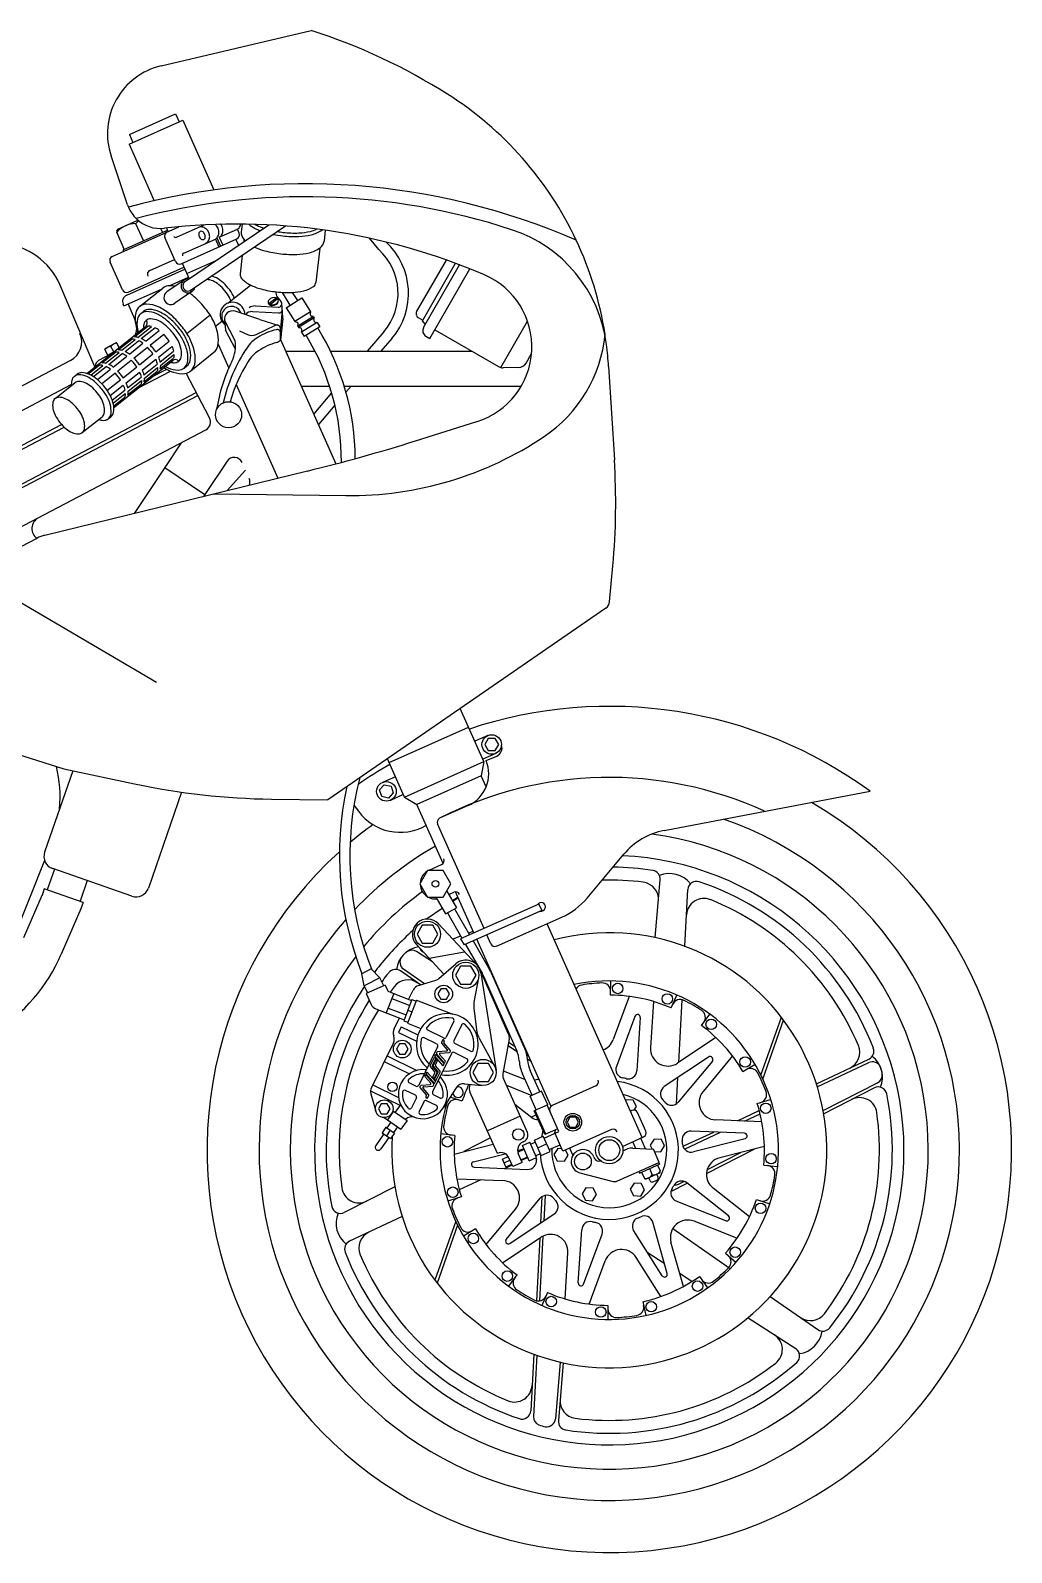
# Model space of a CAD drawing. Header units: metres. Extents: x -39.2 to 40.8, y -26.9 to 16.8.
# Drawn here: x 12.62 to 40.82, y -26.92 to 16.82 of the extents above; entities that cross this region are included whole.
import ezdxf

# ---------------------------------------------------------------- set-up
doc = ezdxf.new("R2010")
doc.units = ezdxf.units.M

# ---------------------------------------------------------------- blocks, each defined once
blk = doc.blocks.new('HEXHEAD', base_point=(56.218, 0.216))
for p, q in [((55.885, 0.794), (55.552, 0.216)), ((55.552, 0.216), (55.885, -0.361)), ((56.552, 0.794), (55.885, 0.794)), ((56.885, 0.216), (56.552, 0.794)), ((56.552, -0.361), (56.885, 0.216)), ((55.885, -0.361), (56.552, -0.361))]:
    blk.add_line(p, q)

msp = doc.modelspace()

# ---------------------------------------------------------------- linework, layer by layer
for p, q in [((16.377, 15.801), (20.694, 16.821)), ((15.46, 13.555), (17.006, 14.243)), ((15.468, 13.832), (16.794, 14.423)), ((16.794, 14.423), (16.896, 14.194)), ((17.006, 14.243), (17.898, 12.24)), ((15.468, 13.832), (15.57, 13.604)), ((15.415, 11.81), (14.942, 13.216)), ((15.46, 13.555), (16.184, 11.929)), ((14.976, 10.329), (16.884, 11.179)), ((15.322, 10.536), (15.104, 11.024)), ((15.137, 11.11), (15.715, 11.368)), ((15.305, 10.528), (16.559, 11.086)), ((15.87, 10.78), (15.653, 11.268)), ((16.418, 11.024), (16.371, 11.129)), ((16.534, 11.142), (16.578, 11.042)), ((16.825, 10.879), (17.62, 11.232)), ((17.054, 9.592), (19.474, 11.234)), ((17.216, 9.344), (19.956, 11.204)), ((18.052, 10.878), (18.57, 11.108)), ((18.621, 10.994), (18.57, 11.108)), ((18.709, 11.257), (18.684, 11.033)), ((21.098, 11.078), (21.063, 10.764)), ((16.794, 10.18), (16.489, 10.866)), ((16.959, 10.117), (18.557, 10.829)), ((17.028, 10.422), (17.938, 10.827)), ((17.938, 10.827), (18.039, 10.598)), ((17.982, 10.863), (18.09, 10.621)), ((18.052, 10.878), (18.154, 10.649)), ((18.531, 10.817), (18.607, 10.646)), ((18.761, 10.813), (18.753, 10.745)), ((20.939, 10.567), (20.827, 9.581)), ((22.635, 10.523), (22.365, 10.852)), ((15.269, 9.365), (14.913, 10.164)), ((15.298, 10.472), (15.29, 10.489)), ((16.058, 9.921), (16.768, 10.238)), ((16.985, 10.129), (17.185, 9.681)), ((17.116, 9.835), (17.977, 10.218)), ((18.709, 10.357), (18.649, 9.827)), ((23.721, 8.732), (24.577, 10.224)), ((23.891, 8.477), (24.839, 10.129)), ((23.922, 8.28), (24.958, 10.085)), ((15.39, 9.216), (17.06, 9.96)), ((15.434, 9.301), (17.036, 10.015)), ((17.042, 9.646), (16.548, 9.311)), ((16.607, 9.485), (17.162, 9.732)), ((24.102, 7.969), (25.25, 9.971)), ((14.477, 7.153), (13.468, 9.523)), ((15.309, 8.906), (16.39, 9.388)), ((15.762, 8.887), (16.426, 9.417)), ((17.267, 9.315), (16.772, 8.98)), ((18.297, 8.984), (18.949, 9.505)), ((20.093, 8.927), (19.865, 9.293)), ((20.305, 9.06), (20.16, 9.292)), ((15.309, 8.906), (15.288, 8.952)), ((15.627, 8.522), (15.432, 8.961)), ((19.214, 8.514), (18.509, 8.75)), ((19.079, 8.904), (19.746, 8.869)), ((19.477, 8.971), (19.684, 9.135)), ((19.512, 8.95), (19.721, 9.116)), ((19.829, 9.031), (19.722, 9.163)), ((19.86, 8.785), (19.806, 8.259)), ((19.876, 8.58), (19.851, 8.975)), ((19.974, 8.853), (20.424, 9.134)), ((19.974, 8.853), (20.223, 8.453)), ((20.424, 9.134), (20.673, 8.734)), ((14.241, 6.965), (15.935, 8.316)), ((15.613, 8.013), (16.002, 8.322)), ((15.715, 8.001), (16.104, 8.311)), ((15.796, 8.684), (15.874, 8.746)), ((15.954, 8.484), (15.951, 8.488)), ((17.121, 8.114), (17.786, 8.644)), ((17.946, 8.319), (18.124, 8.462)), ((18.198, 8.512), (18.232, 8.208)), ((18.51, 7.9), (18.2, 8.494)), ((19.01, 8.743), (19.756, 8.703)), ((19.114, 8.088), (19.664, 8.348)), ((19.214, 8.514), (19.759, 8.342)), ((19.875, 8.539), (19.812, 7.924)), ((20.673, 8.734), (20.223, 8.453)), ((20.223, 8.453), (20.275, 8.441)), ((20.758, 8.598), (20.308, 8.318)), ((20.308, 8.318), (20.32, 8.369)), ((20.308, 8.318), (20.329, 8.284)), ((20.779, 8.564), (20.329, 8.284)), ((20.863, 8.428), (20.414, 8.148)), ((20.673, 8.734), (20.661, 8.682)), ((20.758, 8.598), (20.706, 8.61)), ((20.758, 8.598), (20.779, 8.564)), ((20.767, 8.512), (20.779, 8.564)), ((20.812, 8.44), (20.863, 8.428)), ((20.863, 8.428), (20.94, 8.305)), ((23.724, 8.622), (23.715, 8.645)), ((23.767, 8.573), (23.902, 8.495)), ((23.973, 8.368), (23.891, 8.477)), ((26.144, 7.134), (26.909, 8.467)), ((15.146, 7.641), (15.535, 7.95)), ((15.249, 7.629), (15.637, 7.939)), ((15.343, 7.596), (15.732, 7.905)), ((15.81, 7.968), (16.198, 8.277)), ((15.936, 7.892), (16.325, 8.202)), ((16.065, 7.779), (16.453, 8.089)), ((16.224, 7.586), (16.612, 7.896)), ((18.516, 7.666), (18.232, 8.21)), ((18.635, 8.191), (18.859, 8.087)), ((19.807, 8.214), (19.806, 8.259)), ((19.812, 7.924), (19.807, 8.214)), ((19.812, 7.94), (21.402, 4.368)), ((20.329, 8.284), (20.381, 8.272)), ((20.414, 8.148), (20.426, 8.2)), ((20.414, 8.148), (20.49, 8.025)), ((20.94, 8.305), (20.49, 8.025)), ((22.782, 8.163), (22.303, 7.603)), ((23.01, 7.968), (22.698, 7.603)), ((23.989, 8.034), (24.102, 7.969)), ((24.242, 8.214), (26.078, 7.16)), ((14.594, 7.345), (14.957, 7.536)), ((14.68, 7.269), (15.068, 7.578)), ((14.844, 7.493), (14.761, 7.648)), ((14.77, 7.677), (15.08, 7.842)), ((14.782, 7.257), (15.171, 7.567)), ((14.837, 7.472), (14.955, 7.534)), ((14.839, 7.49), (15.022, 7.588)), ((14.876, 7.224), (15.265, 7.533)), ((15.018, 7.586), (14.935, 7.741)), ((15.003, 7.148), (15.391, 7.458)), ((15.175, 7.71), (15.109, 7.833)), ((15.469, 7.52), (15.858, 7.83)), ((15.598, 7.407), (15.986, 7.717)), ((15.757, 7.214), (16.145, 7.524)), ((16.302, 7.433), (16.691, 7.743)), ((16.347, 7.293), (16.736, 7.603)), ((16.359, 7.194), (16.747, 7.504)), ((17.232, 7.041), (17.897, 7.571)), ((18.018, 7.808), (18.325, 7.12)), ((19.962, 7.603), (20.803, 7.603)), ((21.249, 7.603), (25.306, 7.603)), ((26.866, 7.262), (27.026, 7.54)), ((13.777, 7.34), (4.149, 2.284)), ((14.282, 6.952), (14.601, 7.206)), ((14.357, 6.918), (14.704, 7.195)), ((14.436, 6.872), (14.798, 7.161)), ((14.549, 6.787), (14.924, 7.086)), ((15.02, 5.988), (16.714, 7.338)), ((15.131, 7.035), (15.52, 7.345)), ((15.29, 6.842), (15.679, 7.152)), ((15.369, 6.689), (15.757, 6.999)), ((15.714, 6.54), (16.649, 7.032)), ((15.835, 7.061), (16.224, 7.371)), ((15.88, 6.921), (16.269, 7.231)), ((15.88, 6.72), (16.269, 7.029)), ((15.892, 6.822), (16.28, 7.132)), ((16.129, 6.872), (16.54, 7.087)), ((16.347, 7.092), (16.736, 7.401)), ((16.886, 7.315), (16.883, 7.319)), ((17.042, 7.12), (17.12, 7.182)), ((26.655, 7.137), (26.208, 7.127)), ((29.239, 7.161), (29.406, 4.485)), ((-6.697, -4.117), (13.799, 6.646)), ((13.332, 6.241), (13.903, 6.696)), ((13.885, 6.88), (13.963, 6.942)), ((14.664, 6.663), (15.053, 6.973)), ((14.822, 6.47), (15.212, 6.78)), ((14.915, 6.328), (15.29, 6.627)), ((15.414, 6.549), (15.802, 6.859)), ((15.414, 6.348), (15.802, 6.657)), ((15.425, 6.45), (15.814, 6.76)), ((17.773, 5.684), (17.097, 6.971)), ((18.538, 6.642), (19.735, 3.954)), ((20.407, 6.603), (21.219, 6.603)), ((21.639, 6.603), (26.732, 6.603)), ((21.844, 6.603), (21.691, 6.425)), ((-2.404, -3.971), (17.386, 6.421)), ((-2.358, -4.059), (17.432, 6.333)), ((14.973, 6.198), (15.335, 6.487)), ((15, 6.111), (15.347, 6.388)), ((15.016, 6.031), (15.335, 6.285)), ((21.28, 6.406), (20.764, 5.801)), ((14.111, 5.264), (14.682, 5.719)), ((14.857, 5.66), (14.935, 5.722)), ((21.374, 6.053), (20.899, 5.498)), ((-7.811, -5.7), (13.517, 5.5)), ((-4.118, -6.094), (17.668, 5.346)), ((-2.815, -3.189), (13.59, 5.425)), ((23.691, 5.027), (25.457, 5.582)), ((16.959, 4.974), (16.483, 4.261)), ((18.273, 4.439), (17.639, 3.489)), ((13.041, 2.318), (20.584, 4.161)), ((16.483, 4.261), (15.603, 2.944)), ((16.483, 4.261), (17.639, 3.489)), ((18.281, 3.598), (18.806, 4.186)), ((17.881, 3.501), (21.692, 3.455)), ((17.639, 3.489), (17.601, 3.432)), ((5.756, -1.474), (12.813, 2.232)), ((29.269, 0.405), (29.363, 1.435)), ((12.135, 0.511), (16.248, -1.904)), ((29.162, 0.222), (21.17, -5.285)), ((5.797, -1.933), (13.584, -4.398)), ((25.655, -4.191), (24.975, -2.663)), ((22.931, -4.218), (25.215, -3.201)), ((25.767, -3.442), (25.395, -3.607)), ((25.781, -3.526), (25.681, -3.699)), ((25.681, -3.699), (25.781, -3.872)), ((25.981, -3.526), (25.781, -3.526)), ((25.781, -3.872), (25.981, -3.872)), ((26.081, -3.699), (25.981, -3.526)), ((25.981, -3.872), (26.081, -3.699)), ((23.371, -5.208), (22.881, -4.106)), ((23.371, -5.208), (25.655, -4.191)), ((25.655, -4.191), (25.578, -4.598)), ((25.995, -3.956), (25.624, -4.121)), ((25.719, -4.163), (26.026, -4.03)), ((13.841, -4.453), (13.031, -6.789)), ((13.584, -4.398), (15.618, -4.83)), ((23.112, -4.624), (22.74, -4.79)), ((25.578, -4.598), (23.726, -5.423)), ((25.72, -4.917), (25.578, -4.598)), ((16.969, -5.07), (16.015, -7.823)), ((21.672, -5.106), (21.675, -5.11)), ((22.659, -5.005), (22.793, -4.856)), ((22.721, -5.195), (22.659, -5.005)), ((22.916, -5.237), (22.721, -5.195)), ((22.793, -4.856), (22.988, -4.898)), ((23.05, -5.088), (22.916, -5.237)), ((23.34, -5.138), (22.969, -5.303)), ((22.988, -4.898), (23.05, -5.088)), ((23.371, -5.208), (23.726, -5.423)), ((30.833, -6.173), (36.752, -5.038)), ((19.553, -5.266), (21.17, -5.285)), ((21.921, -5.442), (22.049, -5.615)), ((24.481, -7.12), (23.726, -5.423)), ((25.201, -5.455), (24.38, -5.82)), ((25.66, -8.985), (24.323, -5.982)), ((28.619, -8.115), (29.676, -6.853)), ((13.032, -7.036), (9.51, -15.805)), ((13.313, -7.284), (13.107, -7.878)), ((15.537, -8.055), (13.263, -7.266)), ((24.039, -7.317), (23.816, -7.703)), ((24.485, -7.317), (24.039, -7.317)), ((24.085, -7.307), (24.441, -7.149)), ((24.708, -7.703), (24.485, -7.317)), ((13.022, -7.848), (12.957, -8.035)), ((14.137, -8.235), (13.022, -7.848)), ((14.258, -7.611), (14.052, -8.205)), ((23.816, -7.703), (24.039, -8.09)), ((24.485, -8.09), (24.708, -7.703)), ((30.581, -9.249), (30.722, -7.587)), ((31.43, -9.497), (31.516, -7.868)), ((12.989, -7.953), (12.426, -9.255)), ((14.137, -8.235), (14.072, -8.422)), ((24.039, -8.09), (24.485, -8.09)), ((24.276, -8.09), (24.553, -8.569)), ((24.588, -7.91), (24.865, -8.389)), ((24.645, -8.008), (24.794, -7.941)), ((24.917, -8.1), (24.759, -8.206)), ((25.369, -9.114), (24.842, -7.93)), ((27.237, -8.283), (24.988, -9.284)), ((27.237, -8.283), (27.318, -8.465)), ((14.072, -8.422), (13.509, -9.723)), ((24.46, -8.409), (24.007, -8.715)), ((24.553, -8.569), (24.865, -8.389)), ((24.605, -8.539), (25.025, -9.268)), ((24.813, -8.419), (25.245, -9.169)), ((27.318, -8.465), (25.088, -9.458)), ((26.021, -9.489), (27.895, -8.66)), ((23.885, -8.89), (23.735, -9.15)), ((23.735, -9.15), (23.885, -9.41)), ((24.185, -8.89), (23.885, -8.89)), ((24.335, -9.15), (24.185, -8.89)), ((24.185, -9.41), (24.335, -9.15)), ((24.355, -8.853), (25.454, -10.033)), ((25.351, -9.073), (25.218, -9.122)), ((25.856, -9.425), (25.741, -9.167)), ((30.206, -14.992), (27.47, -8.848)), ((23.716, -9.448), (24.508, -10.297)), ((23.885, -9.41), (24.185, -9.41)), ((24.988, -9.205), (24.76, -9.288)), ((24.988, -9.284), (25.088, -9.458)), ((25.125, -9.442), (25.612, -10.287)), ((25.346, -9.344), (25.82, -10.167)), ((27.582, -14.085), (25.45, -9.297)), ((24.182, -9.948), (23.723, -9.649)), ((23.929, -9.676), (23.901, -9.658)), ((24.082, -9.84), (25.1, -9.652)), ((24.365, -10.422), (24.849, -10.001)), ((22.419, -10.148), (22.152, -10.284)), ((22.215, -10.629), (22.152, -10.284)), ((22.661, -10.403), (22.215, -10.629)), ((22.661, -10.403), (22.419, -10.148)), ((22.776, -10.63), (22.661, -10.403)), ((23.838, -10.606), (23.261, -10.205)), ((23.947, -10.573), (23.35, -10.157)), ((23.774, -10.626), (24.274, -10.472)), ((24.985, -10.07), (24.835, -10.33)), ((24.835, -10.33), (24.985, -10.59)), ((25.285, -10.07), (24.985, -10.07)), ((25.435, -10.33), (25.285, -10.07)), ((25.285, -10.59), (25.435, -10.33)), ((25.505, -10.401), (25.378, -11.059)), ((26.366, -12.02), (25.535, -10.152)), ((25.566, -10.262), (26.007, -13.064)), ((26.598, -12.49), (25.653, -10.368)), ((26.817, -12.392), (25.873, -10.27)), ((29.297, -10.9), (29.301, -10.495)), ((22.319, -10.833), (22.215, -10.629)), ((22.818, -10.611), (22.276, -10.852)), ((22.276, -10.852), (22.416, -11.165)), ((22.818, -10.611), (22.883, -10.756)), ((23.063, -10.857), (22.85, -11.411)), ((22.939, -10.809), (23.577, -11.055)), ((23.492, -11.022), (23.623, -10.755)), ((24.418, -10.723), (24.334, -10.868)), ((24.334, -10.868), (24.418, -11.012)), ((24.584, -10.723), (24.418, -10.723)), ((24.668, -10.868), (24.584, -10.723)), ((24.584, -11.012), (24.668, -10.868)), ((24.985, -10.59), (25.285, -10.59)), ((31.036, -11.27), (31.198, -10.898)), ((22.554, -11.297), (23.364, -11.609)), ((22.904, -11.271), (23.418, -11.469)), ((23.01, -10.997), (23.524, -11.195)), ((23.588, -11.027), (23.354, -11.637)), ((23.716, -11.044), (23.46, -11.71)), ((23.471, -11.332), (23.588, -11.377)), ((23.588, -11.027), (23.705, -11.072)), ((23.716, -11.044), (24.765, -11.448)), ((24.418, -11.012), (24.584, -11.012)), ((25.371, -11.273), (25.445, -11.902)), ((29.834, -10.937), (29.375, -12.179)), ((30.53, -11.085), (30.445, -12.406)), ((31.256, -12.832), (31.35, -11.031)), ((23.076, -11.87), (23.23, -11.557)), ((23.282, -11.808), (23.203, -11.97)), ((23.282, -11.808), (23.761, -12.043)), ((23.354, -11.637), (23.471, -11.682)), ((23.46, -11.71), (23.846, -11.858)), ((24.795, -11.653), (24.574, -12.104)), ((25.011, -11.759), (24.79, -12.21)), ((29.995, -11.512), (29.464, -12.949)), ((30.15, -11.545), (30.051, -13.074)), ((31.91, -11.774), (32.151, -11.448)), ((33.618, -13.202), (34.205, -11.537)), ((33.672, -13.317), (34.27, -11.623)), ((23.07, -12.079), (23.063, -12.059)), ((23.203, -11.97), (23.722, -12.224)), ((24.298, -12.303), (23.937, -12.126)), ((24.494, -12.131), (24.043, -11.91)), ((24.443, -12.255), (24.485, -12.17)), ((24.521, -12.212), (24.485, -12.17)), ((24.504, -12.247), (24.521, -12.212)), ((25.529, -12.161), (25.964, -12.939)), ((26.384, -12.168), (26.199, -13.148)), ((32.323, -12.12), (31.221, -12.855)), ((23.057, -12.268), (22.425, -13.556)), ((22.872, -12.644), (23.728, -13.063)), ((23.227, -12.304), (23.143, -12.449)), ((23.143, -12.449), (23.227, -12.593)), ((23.393, -12.304), (23.227, -12.304)), ((23.227, -12.593), (23.393, -12.593)), ((23.477, -12.449), (23.393, -12.304)), ((23.393, -12.593), (23.477, -12.449)), ((24.326, -12.383), (23.784, -13.489)), ((24.113, -12.928), (24.235, -12.679)), ((24.723, -12.578), (24.181, -13.683)), ((24.272, -12.721), (24.235, -12.679)), ((24.248, -12.652), (24.273, -12.602)), ((24.488, -12.929), (24.248, -12.652)), ((24.513, -12.879), (24.273, -12.602)), ((24.294, -12.56), (24.304, -12.538)), ((24.526, -12.852), (24.297, -12.588)), ((24.325, -12.524), (24.585, -12.505)), ((24.55, -12.802), (24.383, -12.609)), ((24.4, -12.567), (24.661, -12.548)), ((24.603, -12.463), (24.447, -12.283)), ((24.689, -12.484), (24.507, -12.275)), ((24.682, -12.534), (24.692, -12.512)), ((25.163, -12.727), (24.803, -12.55)), ((25.268, -12.511), (24.817, -12.29)), ((26.62, -12.543), (26.349, -12.354)), ((26.552, -12.386), (26.367, -12.257)), ((26.949, -12.662), (26.891, -12.623)), ((32.115, -12.679), (30.84, -13.53)), ((32.799, -12.649), (31.953, -13.667)), ((22.793, -12.806), (23.513, -13.159)), ((23.999, -13.16), (24.024, -13.11)), ((24.263, -13.387), (24.024, -13.11)), ((24.243, -13.102), (24.117, -12.956)), ((24.174, -12.92), (24.272, -12.721)), ((24.304, -13.094), (24.177, -12.948)), ((24.204, -12.916), (24.29, -12.742)), ((24.334, -13.091), (24.208, -12.944)), ((24.24, -13.318), (24.338, -13.119)), ((24.265, -12.908), (24.326, -12.783)), ((24.395, -13.083), (24.268, -12.936)), ((24.277, -13.36), (24.399, -13.111)), ((24.326, -12.783), (24.29, -12.742)), ((24.488, -12.929), (24.513, -12.879)), ((24.526, -12.852), (24.55, -12.802)), ((26.213, -13.076), (26.818, -13.317)), ((27.019, -12.821), (26.91, -12.745)), ((27.26, -13.68), (26.985, -13.065)), ((32.221, -12.797), (31.242, -13.976)), ((33.099, -13.095), (33.448, -12.889)), ((35.21, -13.449), (36.72, -12.74)), ((35.237, -13.536), (36.717, -12.841)), ((22.463, -13.48), (23.203, -13.843)), ((23.704, -13.516), (23.511, -13.422)), ((23.82, -13.527), (23.83, -13.505)), ((24.004, -13.764), (23.823, -13.555)), ((23.851, -13.491), (24.111, -13.472)), ((23.926, -13.533), (24.187, -13.515)), ((23.962, -13.237), (23.986, -13.187)), ((24.129, -13.43), (23.962, -13.237)), ((24.215, -13.451), (23.986, -13.187)), ((24.239, -13.437), (23.999, -13.16)), ((24.186, -13.255), (24.247, -13.13)), ((24.222, -13.297), (24.186, -13.255)), ((24.208, -13.5), (24.218, -13.479)), ((24.222, -13.297), (24.308, -13.122)), ((24.239, -13.437), (24.263, -13.387)), ((24.277, -13.36), (24.24, -13.318)), ((25.094, -13.447), (25.598, -13.497)), ((25.251, -13.463), (25.238, -13.529)), ((26.906, -14.845), (26.216, -13.296)), ((26.302, -13.488), (27.035, -13.78)), ((27.04, -13.778), (26.766, -13.162)), ((28.875, -13.509), (27.616, -14.069)), ((31.193, -14.02), (31.233, -13.267)), ((35.403, -14.216), (36.97, -13.417)), ((22.4, -13.649), (23.28, -14.081)), ((22.409, -13.733), (22.546, -14.231)), ((23.688, -13.776), (23.406, -13.638)), ((23.715, -13.856), (23.577, -14.138)), ((23.931, -13.962), (23.792, -14.244)), ((24.065, -13.756), (23.909, -13.576)), ((23.991, -13.826), (24.008, -13.792)), ((24.027, -13.868), (23.991, -13.826)), ((24.293, -14.073), (24.011, -13.934)), ((24.027, -13.868), (24.069, -13.784)), ((24.399, -13.857), (24.208, -13.764)), ((24.859, -13.561), (24.497, -14.128)), ((25.031, -13.943), (24.688, -13.828)), ((26.044, -15.448), (25.256, -13.677)), ((27.314, -13.656), (26.986, -13.802)), ((27.162, -14.199), (26.986, -13.802)), ((27.491, -14.053), (27.314, -13.656)), ((29.74, -13.908), (29.73, -13.923)), ((29.946, -13.919), (29.74, -13.908)), ((30.04, -14.103), (29.946, -13.919)), ((33.51, -14.017), (33.896, -13.895)), ((35.42, -14.308), (36.874, -13.567)), ((22.708, -14.02), (22.624, -14.164)), ((22.624, -14.164), (22.708, -14.308)), ((22.874, -14.02), (22.708, -14.02)), ((22.708, -14.308), (22.874, -14.308)), ((22.789, -14.418), (23.271, -14.755)), ((22.958, -14.164), (22.874, -14.02)), ((22.874, -14.308), (22.958, -14.164)), ((23.059, -14.231), (22.882, -14.483)), ((23.059, -14.231), (23.447, -14.502)), ((23.248, -14.065), (23.108, -14.265)), ((26.699, -14.38), (25.755, -14.8)), ((26.545, -14.034), (27.031, -14.418)), ((27.156, -14.339), (27.019, -14.408)), ((27.491, -14.053), (27.105, -14.224)), ((27.41, -14.91), (27.105, -14.224)), ((27.438, -14.897), (27.133, -14.212)), ((27.553, -14.234), (27.475, -14.06)), ((27.814, -14.821), (27.553, -14.234)), ((28.128, -14.408), (28.044, -14.552)), ((28.294, -14.408), (28.128, -14.408)), ((28.378, -14.552), (28.294, -14.408)), ((29.907, -14.213), (29.867, -14.231)), ((29.975, -14.204), (30.04, -14.103)), ((30.309, -14.809), (30.072, -14.277)), ((32.947, -14.511), (33.569, -14.22)), ((33.142, -14.519), (33.591, -14.308)), ((22.839, -14.697), (22.73, -14.853)), ((22.73, -14.853), (22.976, -15.025)), ((22.839, -14.697), (23.085, -14.869)), ((22.962, -14.783), (22.853, -14.939)), ((22.978, -14.55), (22.863, -14.714)), ((23.085, -14.869), (22.976, -15.025)), ((23.175, -14.688), (23.06, -14.852)), ((23.447, -14.502), (23.271, -14.755)), ((27.285, -14.555), (27.258, -14.567)), ((27.386, -15.011), (27.814, -14.821)), ((27.78, -14.745), (27.41, -14.91)), ((29.321, -14.764), (27.928, -15.384)), ((28.044, -14.552), (28.128, -14.696)), ((28.128, -14.696), (28.294, -14.696)), ((28.294, -14.696), (28.378, -14.552)), ((31.424, -15.326), (32.455, -14.842)), ((31.425, -15.226), (32.26, -14.834)), ((33.143, -14.87), (31.612, -14.808)), ((33.64, -14.539), (32.318, -14.486)), ((22.779, -14.887), (22.548, -15.218)), ((22.927, -14.991), (22.695, -15.322)), ((24.821, -14.93), (24.418, -14.891)), ((24.802, -15.468), (25.925, -15.182)), ((25.847, -15.006), (25.077, -15.398)), ((26.765, -15.222), (26.972, -15.13)), ((26.961, -15.66), (26.765, -15.222)), ((26.804, -15.109), (26.771, -15.124)), ((27.167, -15.569), (26.972, -15.13)), ((26.996, -15.185), (27.133, -15.124)), ((27.109, -15.069), (27.362, -14.956)), ((27.304, -15.507), (27.109, -15.069)), ((27.207, -15.288), (27.459, -15.176)), ((27.557, -15.395), (27.362, -14.956)), ((27.533, -15.34), (27.846, -15.2)), ((27.781, -15.308), (27.669, -15.481)), ((27.928, -15.384), (27.7, -14.872)), ((27.897, -15.314), (27.781, -15.308)), ((28.214, -15.504), (28.122, -15.298)), ((29.637, -15.246), (30.246, -14.974)), ((29.932, -15.301), (30.525, -15.331)), ((30.02, -15.306), (29.934, -15.113)), ((30.3, -15.32), (30.162, -15.009)), ((30.548, -15.039), (30.436, -15.212)), ((30.436, -15.212), (30.496, -15.33)), ((30.755, -15.05), (30.548, -15.039)), ((30.736, -15.407), (30.849, -15.234)), ((30.849, -15.234), (30.755, -15.05)), ((33.16, -15.027), (31.675, -15.405)), ((33.715, -15.247), (32.432, -15.574)), ((25.357, -15.688), (26.265, -15.457)), ((26.044, -15.448), (26.044, -15.448)), ((26.187, -15.611), (26.353, -15.537)), ((26.285, -15.83), (26.187, -15.611)), ((26.236, -15.72), (26.405, -15.645)), ((26.487, -15.829), (26.374, -15.574)), ((26.758, -15.708), (26.487, -15.829)), ((26.623, -15.365), (26.808, -15.318)), ((26.63, -15.413), (26.814, -15.331)), ((26.758, -15.708), (26.644, -15.454)), ((26.725, -15.634), (26.912, -15.551)), ((26.92, -15.569), (26.735, -15.657)), ((26.961, -15.66), (27.167, -15.569)), ((27.142, -15.514), (27.28, -15.453)), ((27.304, -15.507), (27.557, -15.395)), ((27.669, -15.481), (27.762, -15.665)), ((27.762, -15.665), (27.969, -15.676)), ((27.969, -15.676), (28.081, -15.503)), ((28.081, -15.503), (28.004, -15.351)), ((28.814, -15.543), (28.839, -15.6)), ((29.004, -15.664), (29.008, -15.662)), ((29.499, -16.237), (30.692, -15.707)), ((29.652, -15.375), (29.781, -15.318)), ((30.108, -15.966), (30.68, -15.712)), ((30.692, -15.707), (30.525, -15.331)), ((30.554, -15.397), (30.736, -15.407)), ((30.68, -15.712), (30.7, -15.757)), ((32.057, -16.022), (33.44, -15.317)), ((32.078, -15.91), (33.044, -15.418)), ((24.877, -16.176), (26.199, -16.229)), ((25.374, -15.845), (26.905, -15.907)), ((26.466, -15.783), (26.257, -15.881)), ((26.285, -15.83), (26.454, -15.755)), ((28.417, -16.009), (29.334, -16.251)), ((30.108, -15.966), (30.128, -16.012)), ((30.128, -16.012), (30.7, -15.757)), ((30.186, -15.986), (30.261, -16.154)), ((30.692, -16.017), (30.327, -16.18)), ((30.434, -16.235), (30.395, -16.149)), ((30.414, -15.885), (30.495, -16.066)), ((30.662, -16.134), (30.624, -16.047)), ((30.643, -15.783), (30.717, -15.951)), ((33.696, -15.785), (34.099, -15.824)), ((23.097, -16.407), (21.644, -17.147)), ((25.57, -16.204), (24.949, -16.495)), ((28.589, -16.439), (28.477, -16.612)), ((28.477, -16.612), (28.571, -16.796)), ((28.796, -16.45), (28.589, -16.439)), ((28.89, -16.634), (28.796, -16.45)), ((29.973, -16.304), (29.861, -16.478)), ((29.861, -16.478), (29.954, -16.662)), ((30.179, -16.315), (29.973, -16.304)), ((30.161, -16.673), (30.273, -16.499)), ((30.273, -16.499), (30.179, -16.315)), ((30.513, -16.266), (30.632, -16.213)), ((31.031, -16.544), (31.498, -16.306)), ((31.252, -16.331), (31.403, -16.254)), ((32.688, -17.246), (31.486, -16.297)), ((33.285, -17.271), (32.245, -16.451)), ((25.007, -16.698), (24.621, -16.82)), ((25.718, -18.066), (26.564, -17.048)), ((26.296, -17.918), (27.275, -16.739)), ((27.324, -16.695), (27.284, -17.447)), ((27.416, -16.654), (27.378, -17.385)), ((28.571, -16.796), (28.777, -16.807)), ((28.777, -16.807), (28.89, -16.634)), ((29.954, -16.662), (30.161, -16.673)), ((32.609, -17.383), (31.185, -16.817)), ((33.486, -16.772), (33.87, -16.9)), ((23.307, -17.266), (21.797, -17.975)), ((24.845, -17.398), (24.247, -19.092)), ((26.402, -18.036), (27.677, -17.185)), ((30.923, -18.901), (30.508, -17.426)), ((32.929, -17.887), (31.699, -17.398)), ((24.899, -17.513), (24.312, -19.178)), ((25.418, -17.62), (25.069, -17.826)), ((26.194, -18.595), (27.296, -17.86)), ((27.261, -17.883), (27.167, -19.684)), ((27.354, -17.827), (27.257, -19.686)), ((28.367, -19.17), (28.466, -17.641)), ((28.522, -19.203), (29.054, -17.766)), ((30.778, -18.966), (29.96, -17.671)), ((31.084, -17.606), (32.736, -18.756)), ((27.987, -19.63), (28.072, -18.309)), ((30.349, -18.286), (30.84, -18.605)), ((31.391, -19.272), (31.032, -17.998)), ((32.597, -18.311), (32.901, -18.58)), ((28.683, -19.778), (29.142, -18.536)), ((30.741, -19.561), (30.033, -18.442)), ((26.607, -18.941), (26.366, -19.266)), ((31.284, -18.894), (31.641, -19.125)), ((31.847, -18.987), (32.082, -19.316)), ((27.481, -19.445), (27.319, -19.817)), ((33.887, -19.557), (35.256, -20.51)), ((29.22, -19.815), (29.216, -20.22)), ((30.223, -19.709), (30.311, -20.105)), ((33.248, -20.169), (34.616, -21.057)), ((27.087, -21.218), (27.001, -22.847)), ((27.175, -21.25), (27.083, -23.006)), ((27.847, -21.446), (27.709, -23.075)), ((27.936, -21.466), (27.795, -23.128))]:
    msp.add_line(p, q)
for points in [[(17.504, 11.044), (17.478, 11.023, 0.106795), (17.462, 10.985, 0.082604), (17.461, 10.942), (17.474, 10.894), (17.501, 10.852, 0.082604), (17.534, 10.824, 0.106795), (17.573, 10.811), (17.606, 10.816), (17.631, 10.837, 0.106795), (17.647, 10.874, 0.082604), (17.649, 10.917), (17.635, 10.966), (17.608, 11.008, 0.082604), (17.576, 11.036, 0.106795), (17.537, 11.049)], [(19.456, 9.006), (19.474, 8.974, 0.107177), (19.515, 8.949, 0.078151), (19.571, 8.939), (19.625, 8.947), (19.682, 8.969, 0.078151), (19.722, 9, 0.107177), (19.747, 9.041), (19.749, 9.077), (19.731, 9.108, 0.107177), (19.69, 9.133, 0.078151), (19.64, 9.142), (19.579, 9.136), (19.523, 9.114, 0.078151), (19.483, 9.083, 0.107177), (19.458, 9.042)], [(14.111, 5.264, 0.171711), (14.173, 5.362, 0.104726), (14.174, 5.548, 0.066151), (14.101, 5.761, 0.065028), (13.972, 5.952, 0.052293), (13.794, 6.133, 0.066151), (13.623, 6.239, 0.104726), (13.442, 6.279, 0.171711), (13.332, 6.241, 0.171711), (13.271, 6.143, 0.104726), (13.27, 5.957, 0.066151), (13.335, 5.767, 0.052293), (13.472, 5.553, 0.052293), (13.65, 5.372, 0.066151), (13.82, 5.266, 0.104726), (14.002, 5.226, 0.171711)]]:
    msp.add_lwpolyline(points, format="xyb", close=True)
for points in [[(17.658, 10.697), (17.721, 10.748, 0.129653), (17.77, 10.85, 0.09277), (17.771, 10.945), (17.75, 11.017), (17.71, 11.081, 0.09277), (17.64, 11.143, 0.129653), (17.531, 11.175), (17.468, 11.165)], [(17.938, 10.827), (17.987, 10.867, 0.129653), (18.036, 10.969, 0.09277), (18.037, 11.063), (18.017, 11.135), (17.976, 11.199, 0.065365), (17.929, 11.246, 0.129653)], [(18.052, 10.878), (18.101, 10.917, 0.129653), (18.15, 11.02, 0.09277), (18.151, 11.114), (18.131, 11.186), (18.091, 11.25, 0.00123), (18.09, 11.251, 0.129653)], [(18.57, 11.108), (18.619, 11.148, 0.129653), (18.668, 11.25, 0.006862), (18.67, 11.257)], [(18.684, 11.033, 0.215701), (18.752, 10.822, 0.017542), (18.798, 10.776, 0.049907)], [(18.897, 11.254, 0.060614), (19.085, 11.13, 0.021696), (19.227, 11.067, 0.037433)], [(19.076, 11.25, 0.018464), (19.13, 11.221, 0.032031), (19.33, 11.137, 0.037433)], [(19.599, 10.961, 0.022536), (19.876, 10.917, 0.037433), (20.34, 10.9, 0.049907), (20.694, 10.949, 0.093241), (21.008, 11.09, 0.001501), (21.009, 11.091, 0.215701)], [(19.718, 11.042, 0.014227), (19.887, 11.018, 0.037433), (20.336, 11.001, 0.049907), (20.67, 11.047, 0.057368), (20.848, 11.112, 0.215701)], [(19.063, 10.597, 0.044329), (19.361, 10.488, 0.037433), (19.817, 10.402, 0.037433), (20.281, 10.384, 0.049907), (20.635, 10.433, 0.093241), (20.95, 10.574, 0.215701), (21.063, 10.764, 0.215701)], [(18.383, 9.053, 0.028625), (18.344, 9.143, 0.065028), (18.215, 9.334, 0.052293), (18.037, 9.515, 0.066151), (17.867, 9.621, 0.104726), (17.685, 9.661, 0.003149), (17.683, 9.661, 0.171711)], [(18.485, 9.135, 0.018029), (18.456, 9.199, 0.064234), (18.311, 9.414, 0.051705), (18.117, 9.611, 0.066151), (17.918, 9.735, 0.038214), (17.836, 9.765, 0.171711)], [(18.649, 9.827, 0.215701), (18.692, 9.696, 0.093241), (18.937, 9.511, 0.049907), (19.252, 9.391, 0.037433), (19.694, 9.308, 0.037433), (20.143, 9.291, 0.049907), (20.477, 9.337, 0.093241), (20.757, 9.463, 0.2157), (20.827, 9.581, 0.215701)], [(16.78, 9.468, 0.045248), (16.627, 9.485, 0.174706), (16.426, 9.417, 0.174705)], [(17.897, 7.571, 0.174705), (18.009, 7.752, 0.104203), (18.008, 8.101, 0.064948), (17.867, 8.502, 0.063643), (17.623, 8.862, 0.051099), (17.287, 9.204, 0.018651), (17.201, 9.271, 0.104203)], [(15.762, 8.887, 0.174705), (15.65, 8.706, 0.104203), (15.651, 8.357, 0.038728), (15.715, 8.14, 0.051099)], [(17.232, 7.041, 0.174705), (17.344, 7.222, 0.104203), (17.343, 7.572, 0.064948), (17.202, 7.973, 0.063643), (16.958, 8.332, 0.051099), (16.623, 8.675, 0.064948), (16.303, 8.877, 0.104203), (15.963, 8.955, 0.174706), (15.762, 8.887, 0.174705)], [(17.12, 7.182, 0.174705), (17.215, 7.335, 0.104203), (17.214, 7.631, 0.064948), (17.094, 7.971, 0.063643), (16.888, 8.276, 0.051099), (16.604, 8.566, 0.064948), (16.333, 8.737, 0.104203), (16.044, 8.804, 0.174705), (15.874, 8.746, 0.174705)], [(19.455, 8.982), (19.473, 8.951, 0.107177), (19.514, 8.926, 0.078151), (19.57, 8.916), (19.625, 8.923), (19.681, 8.945, 0.078151), (19.721, 8.976, 0.107177), (19.746, 9.017), (19.748, 9.054), (19.748, 9.054, 0.107177)], [(17.042, 7.12, 0.174705), (17.136, 7.273, 0.104203), (17.136, 7.569, 0.064948), (17.016, 7.909, 0.063643), (16.81, 8.213, 0.051099), (16.525, 8.504, 0.064948), (16.255, 8.675, 0.104203), (15.966, 8.742, 0.174705), (15.796, 8.684, 0.174705), (15.701, 8.53, 0.104203), (15.702, 8.234, 0.018218), (15.724, 8.147, 0.051099)], [(16.886, 7.315, 0.174705), (16.957, 7.43, 0.104203), (16.957, 7.652, 0.064948), (16.867, 7.907, 0.063643), (16.712, 8.135, 0.051099), (16.499, 8.353, 0.064948), (16.296, 8.482, 0.104203), (16.079, 8.532, 0.174705), (15.951, 8.488, 0.174705), (15.881, 8.373, 0.051645), (15.869, 8.263, 0.064948)], [(16.104, 8.311, 0.05537), (16.006, 8.322, 0.005614), (16.002, 8.322, 0.171711)], [(15.637, 7.939, 0.05537), (15.539, 7.95, 0.005614), (15.535, 7.95, 0.171711)], [(15.715, 8.001, 0.05537), (15.617, 8.013, 0.005614), (15.613, 8.013, 0.171711)], [(15.858, 7.83, 0.048313), (15.732, 7.905, 0.104726)], [(15.936, 7.892, 0.048313), (15.81, 7.968, 0.104726)], [(16.325, 8.202, 0.048313), (16.198, 8.277, 0.104726)], [(16.612, 7.896, 0.035278), (16.536, 7.995, 0.025727), (16.453, 8.089, 0.066151)], [(15.171, 7.567, 0.05537), (15.072, 7.578, 0.005614), (15.068, 7.578, 0.171711)], [(15.249, 7.629, 0.05537), (15.15, 7.641, 0.005614), (15.146, 7.641, 0.171711)], [(15.391, 7.458, 0.048313), (15.265, 7.533, 0.104726)], [(15.469, 7.52, 0.048313), (15.343, 7.596, 0.104726)], [(16.145, 7.524, 0.035278), (16.069, 7.623, 0.025727), (15.986, 7.717, 0.066151)], [(16.224, 7.586, 0.035278), (16.148, 7.686, 0.025727), (16.065, 7.779, 0.066151)], [(16.691, 7.743, -0.048313), (16.736, 7.603, -0.104726)], [(16.747, 7.504, -0.05537), (16.737, 7.405, -0.005614), (16.736, 7.401, -0.171711)], [(14.704, 7.195, 0.05537), (14.605, 7.206, 0.005614), (14.601, 7.206, 0.171711)], [(14.782, 7.257, 0.05537), (14.683, 7.269, 0.005614), (14.68, 7.269, 0.171711)], [(14.924, 7.086, 0.048313), (14.798, 7.161, 0.104726)], [(15.003, 7.148, 0.048313), (14.876, 7.224, 0.104726)], [(15.29, 6.842, 0.035278), (15.214, 6.942, 0.025727), (15.131, 7.035, 0.062181)], [(15.679, 7.152, 0.035278), (15.603, 7.251, 0.025727), (15.52, 7.345, 0.066151)], [(15.757, 7.214, 0.035278), (15.681, 7.314, 0.025727), (15.598, 7.407, 0.066151)], [(15.757, 6.999, -0.048313), (15.802, 6.859, -0.104726)], [(15.835, 7.061, -0.048313), (15.88, 6.921, -0.104726)], [(16.224, 7.371, -0.048313), (16.269, 7.231, -0.104726)], [(16.28, 7.132, -0.05537), (16.27, 7.033, -0.005614), (16.269, 7.029, -0.171711)], [(16.302, 7.433, -0.048313), (16.347, 7.293, -0.104726)], [(16.359, 7.194, -0.05537), (16.348, 7.095, -0.005614), (16.347, 7.092, -0.171711)], [(16.461, 7.136, 0.038276), (16.643, 7.034, 0.104203), (16.982, 6.956, 0.174705), (17.232, 7.041, 0.174705)], [(16.503, 7.169, 0.018218), (16.583, 7.128, 0.104203), (16.872, 7.062, 0.174705), (17.042, 7.12, 0.174705)], [(16.648, 7.285, 0.051645), (16.758, 7.272, 0.174705), (16.886, 7.315, 0.174705)], [(14.857, 5.66, 0.174705), (14.931, 5.779, 0.104203), (14.93, 6.01, 0.064948), (14.837, 6.275, 0.063643), (14.676, 6.513, 0.051099), (14.454, 6.739, 0.064948), (14.243, 6.873, 0.104203), (14.018, 6.925, 0.174705), (13.885, 6.88, 0.174705), (13.811, 6.76, 0.065655), (13.8, 6.614, 0.064948)], [(14.682, 5.719, 0.171711), (14.744, 5.817, 0.104726), (14.745, 6.003, 0.066151), (14.672, 6.216, 0.065028), (14.543, 6.407, 0.052293), (14.365, 6.588, 0.066151), (14.194, 6.694, 0.104726), (14.013, 6.734, 0.171711), (13.903, 6.696, 0.171711)], [(14.935, 5.722, 0.174705), (15.009, 5.842, 0.104203), (15.009, 6.073, 0.064948), (14.915, 6.338, 0.063643), (14.754, 6.575, 0.051099), (14.532, 6.802, 0.064948), (14.321, 6.935, 0.104203), (14.096, 6.987, 0.174705), (13.963, 6.942, 0.174705)], [(15.212, 6.78, 0.035278), (15.136, 6.879, 0.025727), (15.053, 6.973, 0.066151)], [(15.29, 6.627, -0.048313), (15.335, 6.487, -0.104726)], [(15.369, 6.689, -0.048313), (15.414, 6.549, -0.104726)], [(15.814, 6.76, -0.05537), (15.803, 6.661, -0.005614), (15.802, 6.657, -0.171711)], [(15.892, 6.822, -0.05537), (15.881, 6.723, -0.005614), (15.88, 6.72, -0.171711)], [(15.347, 6.388, -0.05537), (15.336, 6.289, -0.005614), (15.335, 6.285, -0.171711)], [(15.425, 6.45, -0.05537), (15.414, 6.351, -0.005614), (15.414, 6.348, -0.171711)], [(14.579, 5.637, 0.065655), (14.724, 5.615, 0.174705), (14.857, 5.66, 0.174705)]]:
    msp.add_lwpolyline(points, format="xyb")
msp.add_lwpolyline([(19.456, 9.005), (19.455, 8.982)])
for centre, radius in [((18.318, 5.778), 0.375), ((25.881, -3.699), 0.281), ((22.855, -5.046), 0.281), ((24.262, -7.703), 0.097), ((24.035, -9.15), 0.376), ((25.135, -10.33), 0.376), ((24.501, -10.868), 0.254), ((29.502, -10.708), 0.151), ((30.927, -11.01), 0.151), ((32.189, -11.739), 0.151), ((23.31, -12.449), 0.254), ((33.164, -12.821), 0.151), ((25.635, -13.122), 0.376), ((23.026, -13.537), 0.134), ((22.791, -14.164), 0.254), ((28.211, -14.552), 0.254), ((28.211, -14.552), 0.194), ((33.756, -14.152), 0.151), ((26.645, -14.906), 0.165), ((24.609, -15.114), 0.151), ((29.259, -15.357), 0.394), ((29.259, -15.357), 0.3), ((28.503, -15.681), 0.24), ((33.908, -15.601), 0.151), ((24.761, -16.563), 0.151), ((33.606, -17.026), 0.151), ((25.353, -17.893), 0.151), ((32.877, -18.288), 0.151), ((26.328, -18.976), 0.151), ((31.795, -19.263), 0.151), ((27.59, -19.705), 0.151), ((29.015, -20.007), 0.151), ((30.464, -19.855), 0.151)]:
    msp.add_circle(centre, radius)
for centre, radius, start, end in [((15.472, 0.566), 17.073, 57.6317, 72.1894), ((16.837, 13.855), 2, 103.2887, 198.6101), ((19.259, 6.54), 10, 25.1619, 57.6317), ((20.517, -7.086), 19.502, 66.4473, 105.0886), ((16.363, 12.129), 1, 198.6101, 202.6506), ((20.517, -7.086), 19.126, 71.9201, 104.6992), ((16.363, 12.129), 1, 202.6506, 225.622), ((16.363, 12.129), 1, 225.622, 276.6606), ((15.164, 11.051), 0.0652, 114, 204), ((15.646, 10.546), 0.723, 89.4705, 138.5295), ((16.194, 10.79), 0.723, 129.2436, 138.5295), ((16.603, 10.916), 0.125, 114, 204), ((18.567, -6.743), 18, 66.7516, 96.6606), ((18.507, 10.943), 0.125, 294, 24), ((25.211, 7.293), 4, 7.2152, 71.9201), ((11.641, 8.709), 2, 24, 84.529), ((15.318, 10.501), 0.03, 114, 204), ((16.8, 10.936), 0.0625, 204, 294), ((21.489, 9.267), 1.7, 319.4944, 47.5981), ((21.489, 9.267), 2, 319.4944, 47.5513), ((19.259, 6.54), 10, 8.9014, 25.1619), ((15.027, 10.215), 0.125, 114, 204), ((16.908, 10.231), 0.125, 204, 294), ((17.054, 10.365), 0.0625, 114, 204), ((16.109, 9.807), 0.125, 114, 204), ((17.154, 9.481), 0.2, 82.1661, 346.5049), ((24.784, 7.728), 2.25, 287.4261, 66.7516), ((15.383, 9.416), 0.125, 204, 294), ((15.471, 9.033), 0.2, 114, 204), ((16.66, 9.145), 0.2, 124.1638, 304.1644), ((17.154, 9.481), 0.15, 116.4248, 313.921), ((19.917, 9.321), 0.25, 182.2028, 218.959), ((18.43, 8.651), 0.359, 0.8003, 233.1303), ((18.405, 8.605), 0.285, 18.0175, 227.0271), ((18.434, 8.525), 0.237, 71.5248, 190.6472), ((19.066, 8.654), 0.25, 86.9688, 128.5536), ((19.751, 8.968), 0.1, 266.9688, 38.959), ((19.762, 8.803), 0.1, 266.9688, 3.5536), ((15.079, 8.278), 0.6, 341.4328, 24), ((15.861, 8.41), 0.12, 308.5536, 38.5536), ((18.996, 8.493), 0.25, 86.9688, 140.7698), ((19.706, 8.257), 0.1, 1.0071, 115.2982), ((19.626, 8.564), 0.25, 354.1793, 3.5536), ((20.261, 8.383), 0.06, 346.9253, 76.9253), ((20.719, 8.668), 0.06, 166.9253, 256.9253), ((20.825, 8.499), 0.06, 166.9253, 256.9253), ((23.807, 8.682), 0.1, 150.15, 202.128), ((23.817, 8.66), 0.1, 202.128, 240.15), ((13.498, 7.871), 0.6, 297.7046, 24), ((17.52, 7.758), 1, 333.4773, 8.1545), ((19.679, 7.147), 1, 121.4587, 146.174), ((18.985, 8.359), 0.3, 245.018, 295.2982), ((20.15, 6.377), 1.903, 104.1686, 121.4587), ((19.709, 8.125), 0.1, 1.0071, 104.1686), ((19.606, 8.141), 0.3, 286.4247, 313.5113), ((19.817, 8.214), 0.01, 181.0071, 333.376), ((20.367, 8.213), 0.06, 346.9253, 76.9253), ((14.662, 4.459), 6.899, 359.5988, 31.4897), ((14.662, 4.459), 7.299, 0.4691, 31.4897), ((24.078, 8.19), 0.18, 150.15, 240.15), ((25.157, 8.473), 4, 303.8787, 354.4655), ((14.78, 7.658), 0.0214, 118, 208), ((14.95, 7.504), 0.237, 93.4705, 142.5295), ((14.843, 7.482), 0.00985, 118, 208), ((15.124, 7.596), 0.237, 93.4705, 142.5295), ((15.09, 7.823), 0.0214, 28, 118), ((22.756, 5.085), 4.704, 146.174, 167.2738), ((19.732, 6.782), 1, 123.3921, 148.1074), ((20.229, 6.028), 1.903, 106.4247, 123.3921), ((19.259, 6.54), 10, 3.5619, 7.2152), ((14.687, 7.168), 0.2, 117.7046, 181.9403), ((16.789, 7.244), 0.12, 38.5536, 128.5536), ((22.624, 5.211), 4.704, 153.4773, 171.2177), ((22.876, 4.825), 4.704, 148.1074, 163.643), ((26.203, 7.377), 0.25, 240.15, 271.2781), ((26.65, 7.387), 0.25, 271.2781, 330.15), ((16.098, 6.81), 0.1, 201.9953, 211.5536), ((17.552, 5.568), 0.25, 297.7046, 27.7046), ((8.717, 52.732), 50, 283.7293, 287.4261), ((21.812, 13.454), 10, 269.3125, 303.8787), ((18.481, 4.301), 0.25, 24, 146.2638), ((9.444, 3.242), 20, 354.8146, 3.5619), ((18.684, 3.844), 0.25, 338.8164, 24), ((13.015, 2.508), 0.35, 117.7046, 236.2638), ((13.278, 1.347), 1, 103.7293, 117.7046), ((29.02, 0.428), 0.25, 304.5664, 354.8146), ((29.259, -15.357), 12.754, 54.0149, 108.3754), ((25.248, -3.45), 0.07, 8.6237, 24), ((25.927, -3.8), 0.25, 293.4345, 19.9301), ((9.726, -5.204), 3.75, 354.6842, 13.4626), ((29.259, -15.357), 12.754, 119.6246, 124.4768), ((24.794, -4.541), 1, 294, 22.2324), ((30.76, -6.882), 8.956, 165.5922, 201.5645), ((29.259, -15.357), 10.713, 65.378, 117.0878), ((19.777, 14.732), 20, 257.9983, 269.3581), ((30.76, -6.882), 9.256, 167.6832, 201.5645), ((29.259, -15.357), 12.754, 126.4752, 126.5034), ((29.259, -15.357), 11.561, 132.1203, 59.8442), ((23.254, -4.723), 1.5, 216.5034, 299.4484), ((29.259, -15.357), 10.064, 138.7736, 70.9484), ((29.259, -15.357), 11.561, 125.9668, 130.1007), ((29.259, -15.357), 10.713, 119.4314, 119.4484), ((24.437, -5.931), 0.125, 117.0878, 204), ((29.259, -15.357), 9.167, 142.6269, 82.3137), ((31.209, -8.137), 2, 100.8561, 140.0623), ((13.386, -6.912), 0.375, 160.8766, 250.8766), ((29.259, -15.357), 8.468, 146.1833, 87.427), ((29.259, -15.357), 10.064, 119.7826, 136.592), ((24.39, -7.034), 0.125, 294, 24), ((24.262, -7.703), 0.434, 122.917, 177.083), ((24.262, -7.703), 0.434, 114, 117.083), ((29.259, -15.357), 8.136, 81.1395, 89.2379), ((30.473, -7.566), 0.25, 355.1534, 81.1395), ((30.989, -8.161), 0.754, 37.3213, 112.4538), ((15.66, -7.701), 0.375, 250.8766, 340.8766), ((24.262, -7.703), 0.434, 182.917, 237.083), ((29.259, -15.357), 7.764, 82.7706, 91.5135), ((30.173, -8.152), 0.5, 355.1534, 82.7706), ((31.766, -7.881), 0.25, 71.4632, 177), ((29.259, -15.357), 8.136, 21.1395, 71.4632), ((29.259, -15.357), 9.167, 125.8487, 140.3704), ((24.262, -7.703), 0.434, 242.917, 275.4433), ((29.259, -15.357), 8.468, 120.877, 122.1715), ((24.845, -8.055), 0.125, 24, 114), ((27.301, -8.364), 0.125, 257.1301, 150.8699), ((27.086, -6.831), 2, 293.8538, 320.0623), ((31.977, -8.622), 0.5, 68.0212, 177), ((29.259, -15.357), 7.764, 22.7706, 68.0212), ((24.035, -9.15), 0.436, 42.9803, 222.9803), ((29.259, -15.357), 8.468, 131.823, 141.0346), ((29.259, -15.357), 6.25, 176.353, 104.6631), ((23.892, -10.26), 0.754, 98.6152, 172.4538), ((23.587, -9.859), 0.25, 57, 127.2457), ((24.037, -9.448), 0.25, 202.7128, 237), ((25.97, -9.374), 0.125, 204, 293.8538), ((8.92, -7.739), 5, 302.0961, 336.6148), ((29.259, -15.357), 8.468, 141.0346, 142.8461), ((23.493, -9.952), 0.25, 142.2807, 235.1534), ((23.892, -10.26), 0.754, 127.2457, 142.2807), ((25.135, -10.33), 0.436, 8.9456, 131.0311), ((29.259, -15.357), 8.136, 141.7389, 143.4937), ((29.259, -15.357), 8.136, 141.1395, 141.7389), ((23.118, -10.41), 0.25, 55.1534, 141.1395), ((23.475, -10.963), 0.5, 55.1534, 142.7706), ((24.201, -10.233), 0.25, 287.0886, 311.031), ((29.259, -15.357), 4.863, 163.414, 101.9643), ((24.85, -10.726), 0.88, 24, 29.9578), ((24.85, -10.726), 1.12, 24, 29.9578), ((22.974, -10.716), 0.1, 203.9573, 248.9573), ((29.259, -15.357), 7.764, 142.7706, 144.2147), ((23.848, -10.865), 0.25, 107.0886, 153.8552), ((28.505, -10.848), 0.24, 99.4912, 147.2284), ((29.259, -15.357), 4.812, 92.5088, 99.4912), ((29.058, -10.789), 0.24, 359.5, 92.5088), ((29.259, -15.357), 4.458, 66.5, 89.5), ((29.259, -15.357), 8.136, 147.9715, 191.4632), ((29.259, -15.357), 7.764, 148.7001, 188.0212), ((22.644, -11.064), 0.25, 203.9573, 248.9573), ((26.066, -11.191), 0.7, 169.1345, 186.7656), ((31.299, -11.266), 0.24, 63.4912, 156.5), ((29.259, -15.357), 4.812, 56.5088, 63.4912), ((31.782, -11.544), 0.24, 323.5, 56.5088), ((24.603, -12.318), 0.886, 258.3876, 229.4977), ((24.603, -12.318), 0.766, 78.6584, 139.1063), ((24.742, -11.626), 0.06, 333.8823, 78.6584), ((25.065, -11.785), 0.06, 49.1063, 153.8823), ((24.603, -12.318), 0.766, 348.6584, 49.1063), ((30.07, -11.54), 0.08, 356.2939, 159.7061), ((29.259, -15.357), 4.458, 30.5, 53.5), ((23.3, -11.98), 0.25, 153.8552, 198.3269), ((22.832, -12.158), 0.25, 333.8823, 18.3269), ((24.603, -12.318), 0.766, 168.6584, 227.1823), ((23.911, -12.18), 0.06, 63.8823, 168.6584), ((24.069, -11.856), 0.06, 139.1063, 243.8823), ((24.52, -12.078), 0.06, 243.8823, 333.8823), ((24.527, -12.258), 0.0255, 153.8817, 220.8817), ((24.844, -12.236), 0.06, 153.8823, 243.8823), ((26.14, -11.819), 0.7, 186.7656, 209.1887), ((26.138, -12.122), 0.25, 349.3245, 24), ((28.906, -12.005), 0.5, 290.8445, 339.7061), ((24.316, -12.571), 0.0255, 153.8817, 220.8817), ((24.272, -12.357), 0.06, 333.8823, 63.8823), ((24.327, -12.55), 0.0255, 94.1577, 153.8817), ((24.402, -12.592), 0.0255, 94.1577, 220.8817), ((24.466, -12.266), 0.0255, 153.8817, 220.8817), ((24.584, -12.48), 0.0255, 274.1577, 40.8817), ((24.659, -12.522), 0.0255, 274.1577, 333.8817), ((24.669, -12.501), 0.0255, 333.8817, 40.8817), ((24.777, -12.604), 0.06, 63.8823, 153.8823), ((25.295, -12.457), 0.06, 243.8823, 348.6584), ((25.794, -12.848), 0.88, 4.0516, 24), ((25.794, -12.848), 1.12, 4.0516, 24), ((30.944, -12.439), 0.5, 176.2939, 303.7061), ((32.159, -12.746), 0.08, 320.2939, 123.7061), ((35.956, -12.546), 0.5, 295.1534, 22.7706), ((36.614, -12.514), 0.25, 295.1534, 21.1395), ((36.357, -13.258), 0.754, 337.3213, 52.4538), ((23.902, -13.747), 0.706, 82.0495, 45.5608), ((24.136, -12.939), 0.0255, 153.8817, 220.8817), ((24.197, -12.931), 0.0255, 153.8817, 220.8817), ((24.227, -12.927), 0.0255, 153.8817, 220.8817), ((24.224, -13.119), 0.0255, 333.8817, 40.8817), ((24.288, -12.92), 0.0255, 153.8817, 220.8817), ((24.285, -13.111), 0.0255, 333.8817, 40.8817), ((24.315, -13.107), 0.0255, 333.8817, 40.8817), ((24.376, -13.099), 0.0255, 333.8817, 40.8817), ((24.603, -12.318), 0.766, 260.7235, 319.1063), ((25.136, -12.78), 0.06, 319.1063, 63.8823), ((27.789, -12.707), 1.12, 184.0516, 204), ((27.789, -12.707), 0.88, 184.0516, 204), ((29.698, -13.036), 0.25, 159.7061, 259.2806), ((29.801, -13.058), 0.25, 256.7194, 356.2939), ((33.315, -13.247), 0.24, 27.4912, 120.5), ((36.823, -13.067), 0.25, 22.2807, 115.1534), ((36.357, -13.258), 0.754, 7.2457, 22.2807), ((22.65, -13.666), 0.25, 153.8823, 195.4008), ((23.538, -13.368), 0.06, 133.8618, 243.8823), ((23.902, -13.747), 0.586, 85.2424, 133.8618), ((23.73, -13.463), 0.06, 243.8823, 333.8823), ((23.842, -13.538), 0.0255, 153.8817, 220.8817), ((23.853, -13.516), 0.0255, 94.1577, 153.8817), ((23.928, -13.559), 0.0255, 94.1577, 220.8817), ((24.11, -13.446), 0.0255, 274.1577, 40.8817), ((24.185, -13.489), 0.0255, 274.1577, 333.8817), ((24.195, -13.468), 0.0255, 333.8817, 40.8817), ((23.902, -13.747), 0.586, 353.9029, 41.6263), ((24.911, -13.689), 0.151, 188.9342, 105.2996), ((25.07, -13.696), 0.25, 84.3896, 147.3884), ((29.259, -15.357), 4.458, 154.8075, 161.5), ((25.484, -13.576), 0.25, 169.3245, 204), ((26.445, -13.194), 0.25, 169.3245, 204), ((27.003, -12.853), 0.5, 248.2939, 250.768), ((27.003, -12.853), 0.5, 282.1732, 297.1555), ((29.259, -15.357), 1.988, 182.8332, 83.3352), ((28.824, -13.395), 0.125, 294, 24), ((29.259, -15.357), 2.113, 76.7194, 79.2806), ((30.979, -13.738), 0.25, 123.7061, 223.2806), ((29.259, -15.357), 4.812, 20.5088, 27.4912), ((36.987, -13.79), 0.25, 11.4632, 117), ((36.856, -13.195), 0.25, 297, 7.2457), ((23.902, -13.747), 0.586, 173.9029, 223.8618), ((23.379, -13.692), 0.06, 63.8823, 173.9029), ((23.661, -13.83), 0.06, 333.8823, 63.8823), ((23.985, -13.988), 0.06, 63.8823, 153.8823), ((23.985, -13.781), 0.0255, 333.8817, 40.8817), ((24.046, -13.773), 0.0255, 333.8817, 40.8817), ((24.234, -13.71), 0.06, 153.8823, 243.8823), ((24.425, -13.803), 0.06, 243.8823, 353.9029), ((24.852, -14.136), 0.24, 71.5, 164.5088), ((29.259, -15.357), 1.652, 178.2446, 76.1386), ((29.259, -15.357), 2.113, 40.7194, 43.2806), ((31.049, -13.816), 0.25, 220.7194, 320.2939), ((32.338, -13.987), 0.5, 140.2939, 267.7061), ((33.541, -13.756), 0.24, 287.5, 20.5088), ((29.259, -15.357), 8.136, 321.1395, 11.4632), ((36.451, -14.344), 0.5, 8.0212, 117), ((23.578, -14.647), 0.25, 70.1989, 135.0823), ((23.523, -14.112), 0.06, 223.8618, 333.8823), ((23.846, -14.27), 0.06, 153.8823, 263.9029), ((23.902, -13.747), 0.586, 263.9029, 313.8618), ((24.266, -14.127), 0.06, 313.8618, 63.8823), ((29.259, -15.357), 4.812, 164.5088, 171.4912), ((27.186, -14.222), 0.25, 231.7061, 276.5541), ((27.667, -14.183), 0.125, 114, 204), ((29.958, -14.327), 0.125, 24, 114), ((29.259, -15.357), 4.458, 354.5, 17.5), ((29.259, -15.357), 7.764, 322.7706, 8.0212), ((24.736, -14.681), 0.24, 171.4912, 264.5), ((26.723, -14.926), 0.2, 294, 24), ((29.259, -15.357), 1.988, 163.2516, 169.0869), ((29.259, -15.357), 1.652, 159.3605, 163.2749), ((29.372, -14.878), 0.125, 24, 114), ((30.195, -14.86), 0.125, 294, 24), ((31.602, -15.058), 0.25, 87.7061, 187.2806), ((33.14, -14.949), 0.08, 284.2939, 87.7061), ((22.621, -15.27), 0.09, 145.0356, 325.036), ((29.259, -15.357), 4.458, 174.5, 197.5), ((26.873, -15.352), 0.25, 114, 204), ((29.882, -15.547), 0.25, 78.6063, 114), ((29.259, -15.357), 2.113, 4.7194, 7.2806), ((31.613, -15.163), 0.25, 184.7194, 284.2939), ((31.34, -15.045), 0.2, 280.418, 295.1534), ((25.377, -15.765), 0.08, 104.2939, 267.7061), ((26.145, -15.676), 0.25, 24, 114), ((26.915, -15.657), 0.25, 267.7061, 7.2806), ((29.259, -15.357), 2.113, 185.8581, 187.2806), ((28.503, -15.681), 0.34, 24, 255.2521), ((28.954, -15.55), 0.125, 204, 294), ((32.555, -16.058), 0.5, 104.2939, 231.7061), ((30.306, -16.134), 0.05, 204, 294), ((30.298, -15.931), 0.239, 263.2756, 325.5001), ((30.526, -15.829), 0.239, 262.4999, 325.5001), ((30.607, -16.158), 0.06, 294, 24), ((30.672, -15.971), 0.05, 294, 24), ((33.781, -16.034), 0.24, 351.4912, 84.5), ((29.259, -15.357), 4.812, 344.5088, 351.4912), ((22.066, -16.371), 0.5, 188.0212, 297), ((26.179, -16.728), 0.5, 320.2939, 87.7061), ((29.397, -16.009), 0.25, 255.2521, 294), ((30.488, -16.211), 0.06, 204, 294), ((31.278, -16.584), 0.25, 148.7194, 248.2939), ((29.259, -15.357), 2.113, 328.7194, 331.2806), ((31.331, -16.493), 0.25, 51.7061, 151.2806), ((31.161, -16.153), 0.2, 259.8284, 297), ((21.53, -16.925), 0.25, 191.4632, 297), ((24.976, -16.959), 0.24, 107.5, 200.5088), ((29.259, -15.357), 4.812, 200.5088, 207.4912), ((27.468, -16.899), 0.25, 40.7194, 140.2939), ((29.259, -15.357), 2.113, 220.7194, 223.2806), ((27.538, -16.977), 0.25, 303.7061, 43.2806), ((29.259, -15.357), 4.458, 318.5, 341.5), ((33.665, -16.579), 0.24, 251.5, 344.5088), ((22.161, -17.457), 0.754, 157.3213, 232.4538), ((28.716, -17.657), 0.25, 76.7194, 176.2939), ((29.259, -15.357), 2.113, 256.7194, 259.2806), ((28.819, -17.679), 0.25, 339.7061, 79.2806), ((30.171, -17.537), 0.25, 112.7194, 212.2939), ((29.259, -15.357), 2.113, 292.7194, 295.2806), ((30.268, -17.494), 0.25, 15.7061, 115.2806), ((31.514, -17.862), 0.5, 68.2939, 195.7061), ((32.639, -17.309), 0.08, 248.2939, 51.7061), ((22.561, -18.169), 0.5, 115.1534, 202.7706), ((25.202, -17.468), 0.24, 207.4912, 300.5), ((29.259, -15.357), 4.458, 210.5, 233.5), ((26.358, -17.969), 0.08, 140.2939, 303.7061), ((27.573, -18.276), 0.5, 356.2939, 123.7061), ((21.903, -18.201), 0.25, 115.1534, 201.1395), ((29.259, -15.357), 8.136, 201.1395, 251.4632), ((29.259, -15.357), 7.764, 202.7706, 248.0212), ((29.611, -18.709), 0.5, 32.2939, 159.7061), ((29.259, -15.357), 4.812, 308.5088, 315.4912), ((32.519, -18.563), 0.24, 315.4912, 48.5), ((26.735, -19.171), 0.24, 143.5, 236.5088), ((28.447, -19.175), 0.08, 176.2939, 339.7061), ((29.259, -15.357), 4.458, 282.5, 305.5), ((30.846, -18.923), 0.08, 212.2939, 15.7061), ((32.105, -18.935), 0.24, 215.5, 308.5088), ((29.259, -15.357), 4.812, 236.5088, 243.4912), ((27.218, -19.449), 0.24, 243.4912, 336.5), ((29.259, -15.357), 4.458, 246.5, 269.5), ((29.459, -19.925), 0.24, 179.5, 272.5088), ((29.259, -15.357), 4.812, 272.5088, 279.4912), ((30.012, -19.867), 0.24, 279.4912, 12.5), ((35.042, -19.752), 0.5, 235.1534, 322.7706), ((34.626, -20.455), 0.754, 277.3213, 352.4538), ((35.399, -20.305), 0.25, 235.1534, 321.1395), ((33.733, -21.08), 0.5, 308.0212, 57), ((34.48, -21.267), 0.25, 311.4632, 57), ((29.259, -15.357), 8.136, 261.1395, 311.4632), ((29.259, -15.357), 7.764, 262.7706, 308.0212), ((26.54, -22.093), 0.5, 248.0212, 357), ((28.344, -22.563), 0.5, 175.1534, 262.7706), ((26.752, -22.834), 0.25, 251.4632, 357), ((27.333, -23.019), 0.25, 177, 247.2457), ((27.46, -23.054), 0.25, 262.2807, 355.1534), ((28.044, -23.149), 0.25, 175.1534, 261.1395), ((27.528, -22.554), 0.754, 247.2457, 262.2807)]:
    msp.add_arc(centre, radius, start, end)

# ---------------------------------------------------------------- block references
at = {"xscale": 0.4500000000000028, "yscale": 0.4500000000000028, "zscale": 0.45}
msp.add_blockref('HEXHEAD', (25.635, -13.122), dxfattribs=at)

doc.saveas('drawing.dxf')
